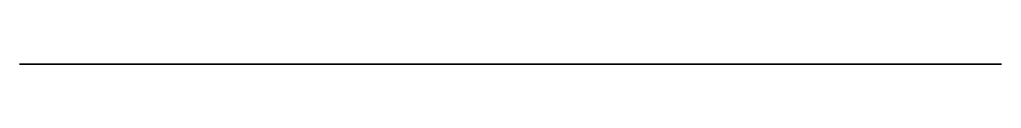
# Model space of a CAD drawing. Header units: inches. Extents: x 0 to 5, y 0 to 0.
import ezdxf

# ---------------------------------------------------------------- set-up
doc = ezdxf.new("R2010")
doc.units = ezdxf.units.IN
doc.header["$MEASUREMENT"] = 0
doc.layers.add('street$singlelane10ft', color=18, linetype='Continuous', true_color=0x000000)

msp = doc.modelspace()

# ---------------------------------------------------------------- linework, layer by layer
at = {"layer": 'street$singlelane10ft', "extrusion": (0, 1, 0)}
msp.add_lwpolyline([(-5, 0), (-5, -0.125), (0, -0.125), (0, 0)], dxfattribs=at)
at = {"layer": 'street$singlelane10ft', "extrusion": (0, -1, 0)}
msp.add_open_spline([(0, 0), (0.8313, 0, 0.0665), (2.5, 0, 0.1335), (4.1687, 0, 0.0665), (5, 0)], degree=3, dxfattribs=at)

doc.saveas('drawing.dxf')
